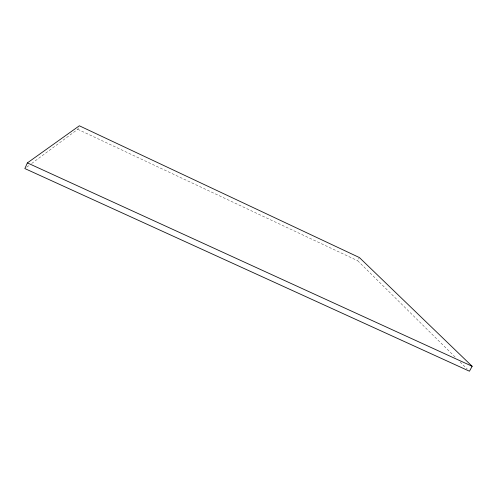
<?xml version="1.0" encoding="UTF-8"?>
<svg xmlns="http://www.w3.org/2000/svg" width="497" height="497" viewBox="0 0 497 497"><rect width="100%" height="100%" fill="white"/><g stroke="black" fill="none" stroke-linecap="round" stroke-linejoin="round"><path stroke-width="0.37" stroke-dasharray="2.48 1.86" d="M31.696 163.476L77.762 129.288L79.029 126.486M455.134 357.063L357.728 260.751L359.051 258.185M26.72 167.172L29.205 165.327M77.762 129.288L357.728 260.751M460.085 361.959L467.242 369.035"/><path stroke-width="0.75" d="M27.391 162.898L24.85 168.558L469.441 371.209L472.15 366.277L359.387 257.545L79.352 125.791L27.391 162.898L472.15 366.277"/></g></svg>
